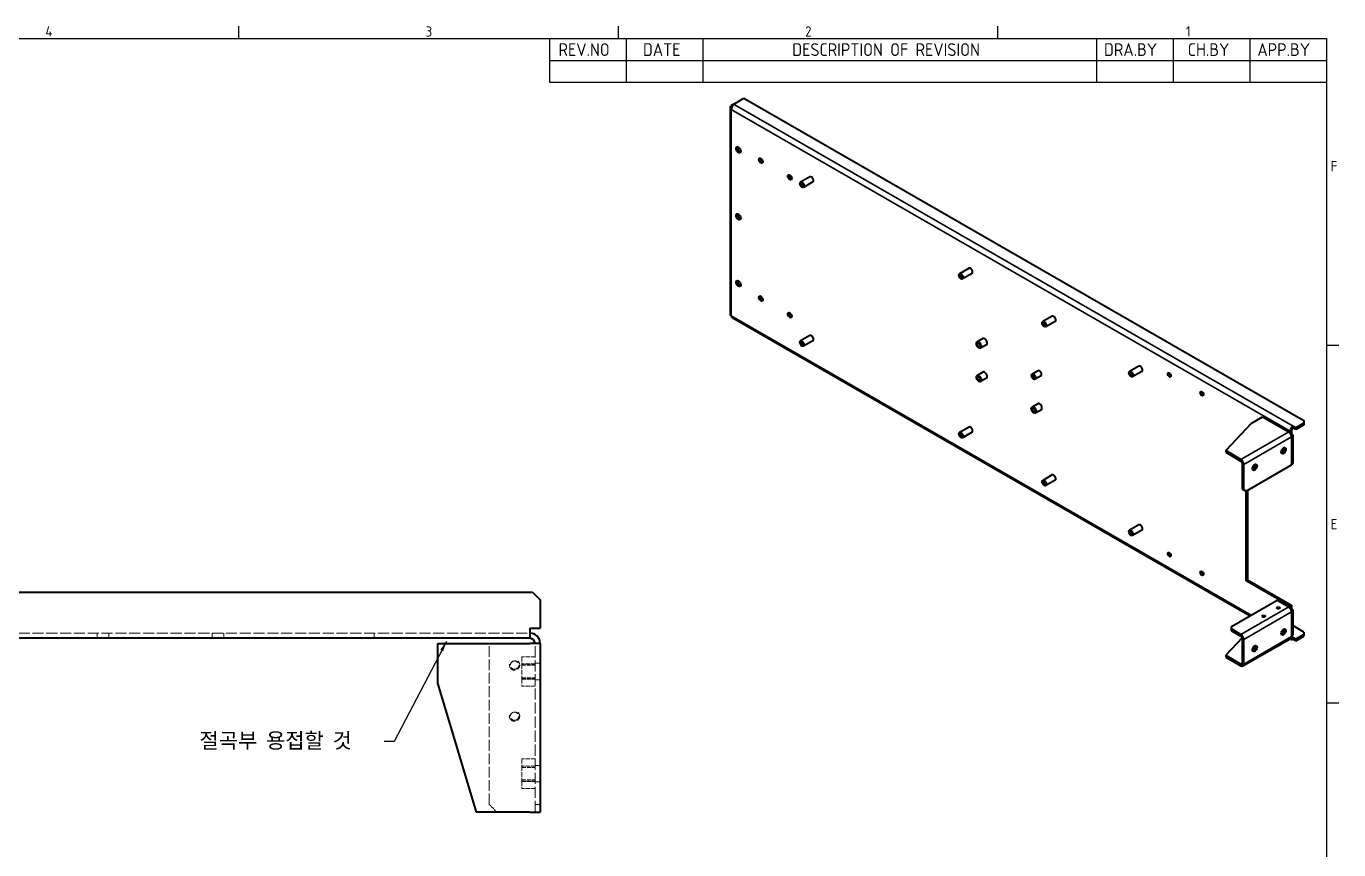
# Model space of a CAD drawing. Header units: millimetres. Extents: x 0 to 1188, y 0 to 840.
# Drawn here: x 659 to 1173, y 502 to 825 of the extents above; entities that cross this region are included whole.
import ezdxf

# ---------------------------------------------------------------- set-up
doc = ezdxf.new("R2010")
doc.units = ezdxf.units.MM
doc.header["$LTSCALE"] = 2
doc.linetypes.add('DASHED', pattern=[0.2067, 0.1654, -0.0413])
doc.layers.get('0').update_dxf_attribs({"color": 3, "lineweight": 25})
for name, color, linetype, lineweight in [('가려진 것(ISO)', 2, 'DASHED', 18), ('가시적인 것(ISO)', 3, 'Continuous', 40), ('가시적인 좁은 것(ISO)', 3, 'Continuous', 35), ('경계(ISO)', 7, 'Continuous', 25), ('기호(ISO)', 5, 'Continuous', 25)]:
    doc.layers.add(name, color=color, linetype=linetype, lineweight=lineweight)
doc.styles.add('ISO Proportiona M2B', font='isocp.shx')
doc.styles.add('문자 텍스트_PSTEK_POSCO', font='isocp.shx')
doc.styles.add('치수 텍스트_PSTEK_POSCO', font='isocp.shx')
doc.dimstyles.new('치수_PSTEK_POSCO$7', dxfattribs={"dimscale": 2, "dimtxt": 3, "dimasz": 2, "dimexe": 2, "dimexo": 2.5, "dimgap": 1, "dimtad": 1, "dimrnd": 1e-08, "dimdsep": 46, "dimtxsty": '치수 텍스트_PSTEK_POSCO', "dimcen": 0.09, "dimdle": 10, "dimclrd": 7, "dimclre": 7, "dimclrt": 2, "dimadec": 1, "dimazin": 2, "dimtfac": 1, "dimtmove": 0, "dimatfit": 3, "dimfxl": 0, "dimtolj": 1, "dimlwd": -1, "dimlwe": -1, "dimarcsym": 0})

# ---------------------------------------------------------------- blocks, each defined once
blk = doc.blocks.new('경계 Default Border')
at = {"layer": '경계(ISO)'}
for p, q in [((371.25, 410), (371.25, 412.4)), ((445.5, 410), (445.5, 412.4)), ((519.75, 410), (519.75, 412.4)), ((584, 350), (586.4, 350)), ((584, 280), (586.4, 280))]:
    blk.add_line(p, q, dxfattribs=at)
at = {"layer": '경계(ISO)', "flags": 128}
blk.add_lwpolyline([(10, 10), (10, 410), (584, 410), (584, 10), (10, 10)], dxfattribs=at)
at = {"layer": '경계(ISO)', "color": 2, "char_height": 2, "attachment_point": 7, "style": '문자 텍스트_PSTEK_POSCO'}
for s, insert in [('4', (333.44, 410.4)), ('3', (407.82, 410.38)), ('2', (482.04, 410.38)), ('1', (556.53, 410.4)), ('F', (584.83, 384)), ('E', (584.83, 313.98))]:
    blk.add_mtext(s, dxfattribs=dict(at, insert=insert))
blk = doc.blocks.new('리비전 내역')
at = {"layer": '기호(ISO)'}
for p, q in [((432, 410), (584, 410)), ((432, 410), (432, 405.72)), ((447, 410), (447, 405.72)), ((462, 410), (462, 405.72)), ((539, 410), (539, 405.72)), ((554, 410), (554, 405.72)), ((569, 410), (569, 405.72)), ((584, 410), (584, 405.72)), ((432, 405.72), (584, 405.72)), ((432, 405.72), (432, 401.44)), ((447, 405.72), (447, 401.44)), ((462, 405.72), (462, 401.44)), ((539, 405.72), (539, 401.44)), ((554, 405.72), (554, 401.44)), ((569, 405.72), (569, 401.44)), ((584, 405.72), (584, 401.44)), ((432, 401.44), (584, 401.44))]:
    blk.add_line(p, q, dxfattribs=at)
at = {"layer": '기호(ISO)', "color": 2, "char_height": 2.5, "attachment_point": 7, "style": 'ISO Proportiona M2B'}
for s, insert in [('REV.NO', (433.79, 406.58)), ('DATE', (450.31, 406.58)), ('DESCRIPTION OF REVISION', (479.51, 406.58)), ('DRA.BY', (540.48, 406.58)), ('CH.BY', (556.86, 406.58)), ('APP.BY', (570.48, 406.58))]:
    blk.add_mtext(s, dxfattribs=dict(at, insert=insert))

msp = doc.modelspace()

# ---------------------------------------------------------------- linework, layer by layer
at = {"layer": '가려진 것(ISO)', "ltscale": 13.075942}
msp.add_line((83.409, 587.2729), (856.409, 587.2729), dxfattribs=at)
at = {"layer": '가려진 것(ISO)', "ltscale": 1.904597}
for p, q in [((687.159, 587.2729), (687.159, 585.2729)), ((691.659, 587.2729), (691.659, 585.2729)), ((732.159, 587.2729), (732.159, 585.2729)), ((736.659, 587.2729), (736.659, 585.2729)), ((795.409, 585.2729), (795.409, 587.2729)), ((858.409, 575.5229), (860.409, 575.5229)), ((858.409, 569.0229), (860.409, 569.0229)), ((858.409, 535.5229), (860.409, 535.5229)), ((858.409, 529.0229), (860.409, 529.0229)), ((858.409, 520.2729), (860.409, 520.2729))]:
    msp.add_line(p, q, dxfattribs=at)
at = {"layer": '가려진 것(ISO)', "ltscale": 12.699565}
msp.add_line((840.409, 520.2729), (840.409, 583.2729), dxfattribs=at)
at = {"layer": '가려진 것(ISO)', "ltscale": 13.304306}
msp.add_line((858.409, 517.2729), (858.409, 583.2729), dxfattribs=at)
at = {"layer": '가려진 것(ISO)', "ltscale": 4.952111}
for p, q in [((858.409, 578.0464), (853.209, 578.0464)), ((858.409, 575.2729), (853.209, 575.2729)), ((858.409, 575.1597), (853.209, 575.1597)), ((853.209, 574.7314), (858.409, 574.7314)), ((853.209, 569.8144), (858.409, 569.8144)), ((858.409, 569.3862), (853.209, 569.3862)), ((853.209, 569.2729), (858.409, 569.2729)), ((858.409, 566.4994), (853.209, 566.4994)), ((858.409, 538.0464), (853.209, 538.0464)), ((858.409, 535.2729), (853.209, 535.2729)), ((858.409, 535.1597), (853.209, 535.1597)), ((853.209, 534.7314), (858.409, 534.7314)), ((853.209, 529.8144), (858.409, 529.8144)), ((858.409, 529.3862), (853.209, 529.3862)), ((853.209, 529.2729), (858.409, 529.2729)), ((858.409, 526.4994), (853.209, 526.4994))]:
    msp.add_line(p, q, dxfattribs=at)
at = {"layer": '가려진 것(ISO)', "ltscale": 5.498285}
for p, q in [((853.209, 578.0464), (853.209, 575.1597)), ((853.209, 575.1597), (853.209, 569.3862)), ((853.209, 569.3862), (853.209, 566.4994)), ((853.209, 538.0464), (853.209, 535.1597)), ((853.209, 535.1597), (853.209, 529.3862)), ((853.209, 529.3862), (853.209, 526.4994))]:
    msp.add_line(p, q, dxfattribs=at)
at = {"layer": '가려진 것(ISO)', "ltscale": 4.040371}
msp.add_line((843.409, 517.2729), (840.409, 520.2729), dxfattribs=at)
at = {"layer": '가려진 것(ISO)', "ltscale": 12.31863}
for centre in [(850.409, 574.7729), (850.409, 554.7729)]:
    msp.add_circle(centre, 1.621, dxfattribs=at)
at = {"layer": '가려진 것(ISO)', "ltscale": 11.399102}
for centre in [(850.409, 574.7729), (850.409, 554.7729)]:
    msp.add_arc(centre, 2, 170, 80, dxfattribs=at)
at = {"layer": '가시적인 것(ISO)'}
for p, q in [((936.1032, 794.3324), (940.063, 796.6127)), ((940.063, 796.6127), (1159.1489, 670.4495)), ((934.6689, 792.9289), (934.6689, 712.1552)), ((936.1032, 794.3281), (935.1375, 793.772)), ((935.5545, 793.5318), (935.1375, 793.772)), ((935.1375, 793.772), (935.1375, 793.5804)), ((935.4673, 793.3905), (935.1375, 793.5804)), ((936.2689, 794.237), (936.1032, 794.3324)), ((936.1032, 794.1274), (936.1032, 794.3324)), ((965.9442, 765.9004), (962.2672, 763.783)), ((967.1219, 763.8553), (963.445, 761.7379)), ((1028.1696, 730.0672), (1024.4926, 727.9498)), ((1029.3473, 728.0221), (1025.6704, 725.9046)), ((935.4704, 710.7687), (1138.13, 594.0648)), ((1060.6965, 711.3362), (1057.0196, 709.2188)), ((1061.8742, 709.291), (1058.1973, 707.1736)), ((965.9442, 703.7668), (962.2672, 701.6494)), ((967.1219, 701.7217), (963.445, 699.6043)), ((1033.5852, 702.538), (1031.3225, 701.2349)), ((1034.9626, 700.1462), (1032.6998, 698.8432)), ((1033.5852, 689.4572), (1031.3225, 688.1542)), ((1055.1811, 689.9859), (1052.9183, 688.6829)), ((1094.6376, 691.7908), (1090.9607, 689.6734)), ((1095.8153, 689.7457), (1092.1384, 687.6282)), ((1034.9626, 687.0654), (1032.6998, 685.7624)), ((1056.3588, 687.9408), (1054.096, 686.6377)), ((1055.0813, 677.0785), (1052.8185, 675.7754)), ((1056.4586, 674.6867), (1054.1959, 673.3837)), ((1028.1696, 667.9336), (1024.4926, 665.8162)), ((1138.5014, 669.3043), (1128.6019, 658.7172)), ((1138.5014, 669.3043), (1143.0269, 671.9103)), ((1143.0269, 671.9103), (1153.2092, 666.0467)), ((1154.9063, 668.332), (1156.0377, 667.6805)), ((1154.9063, 668.332), (1154.9063, 667.678)), ((1156.0377, 667.0265), (1154.9063, 667.678)), ((1159.1489, 669.4722), (1156.0377, 667.6805)), ((1159.1489, 668.8182), (1156.0377, 667.0265)), ((1156.0377, 667.6805), (1156.0377, 667.0265)), ((1159.1489, 670.4495), (1159.1489, 669.4722)), ((1159.1489, 669.4722), (1159.1489, 668.8182)), ((1029.3473, 665.8885), (1025.6704, 663.7711)), ((1153.7749, 665.5457), (1153.7749, 666.3725)), ((1154.0108, 665.2002), (1154.3406, 665.3901)), ((1154.3406, 666.6982), (1154.3406, 665.3901)), ((1154.8092, 664.7386), (1154.8092, 653.7835)), ((1128.6019, 658.7172), (1128.6019, 658.0631)), ((1134.5416, 655.2967), (1128.6019, 658.7172)), ((1128.6019, 658.0631), (1134.5416, 654.6427)), ((1135.1073, 643.6888), (1135.1073, 653.6629)), ((1135.673, 643.3631), (1135.673, 653.3371)), ((1136.5215, 642.8706), (1154.3406, 653.132)), ((1060.6965, 649.2026), (1057.0196, 647.0852)), ((1061.8742, 647.1575), (1058.1973, 645.04)), ((1135.673, 643.3631), (1135.1073, 643.6888)), ((1135.1073, 643.6888), (1135.9558, 643.1964)), ((1136.5215, 642.8706), (1135.673, 643.3631)), ((1135.9558, 643.1964), (1136.5215, 642.8706)), ((1136.5215, 607.7976), (1136.5215, 642.8706)), ((1137.0872, 643.1964), (1137.0872, 608.1233)), ((1094.6376, 629.6572), (1090.9607, 627.5398)), ((1095.8153, 627.6121), (1092.1384, 625.4947)), ((1107.1763, 617.6428), (1106.8511, 617.83)), ((1119.9042, 610.3132), (1119.579, 610.5005)), ((1137.0872, 608.1233), (1136.5215, 607.7976)), ((1153.7749, 597.862), (1136.5215, 607.7976)), ((1137.0872, 608.1233), (1154.3406, 598.1878)), ((82.8232, 603.2729), (857.409, 603.2729)), ((857.409, 603.2729), (860.409, 600.2729)), ((860.409, 600.2729), (860.409, 589.2729)), ((1130.8647, 589.881), (1148.6838, 600.1423)), ((1148.6838, 600.1423), (1153.2092, 597.5362)), ((1153.7749, 597.862), (1154.3406, 598.1878)), ((1153.7749, 597.0352), (1153.7749, 597.862)), ((1154.0108, 596.6898), (1154.3406, 596.8797)), ((1154.3406, 598.1878), (1154.3406, 596.8797)), ((1154.8092, 596.2282), (1154.8092, 586.5811)), ((856.409, 589.2729), (856.409, 585.2729)), ((856.409, 589.2729), (860.409, 589.2729)), ((1135.0446, 585.4878), (1128.6019, 578.5976)), ((1130.8647, 588.9037), (1130.8647, 589.881)), ((1130.8647, 588.2497), (1130.8647, 588.9037)), ((1134.5416, 586.7863), (1130.8647, 588.9037)), ((1130.8647, 588.2497), (1134.5416, 586.1322)), ((1154.3406, 585.9296), (1154.3406, 585.9246)), ((1159.1489, 587.7137), (1154.8092, 590.2128)), ((1154.9063, 585.5963), (1156.0377, 584.9448)), ((1154.9063, 584.9422), (1154.9063, 585.5963)), ((1159.1489, 586.7364), (1156.0377, 584.9448)), ((1156.0377, 584.2907), (1159.1489, 586.0824)), ((1159.1489, 587.7137), (1159.1489, 586.7364)), ((1159.1489, 586.7364), (1159.1489, 586.0824)), ((856.409, 585.2729), (83.409, 585.2729)), ((820.409, 583.2729), (856.409, 583.2729)), ((820.409, 567.2729), (820.409, 583.2729)), ((860.409, 583.2729), (856.409, 583.2729)), ((860.409, 583.2729), (860.409, 517.2729)), ((1135.1073, 575.5054), (1135.1073, 585.1525)), ((1135.3401, 574.4446), (1154.0077, 585.1946)), ((1135.673, 575.1796), (1135.673, 584.8267)), ((1153.7705, 585.058), (1154.1079, 584.8638)), ((1156.0377, 584.2907), (1154.9063, 584.9422)), ((1156.0377, 584.9448), (1156.0377, 584.2907)), ((1128.6019, 578.5976), (1128.6019, 577.9435)), ((1128.6019, 578.5976), (1134.5416, 575.1771)), ((1128.6019, 577.9435), (1134.5416, 574.5231)), ((820.409, 567.2729), (835.409, 517.2729)), ((856.409, 517.2729), (835.409, 517.2729)), ((856.409, 517.2729), (860.409, 517.2729))]:
    msp.add_line(p, q, dxfattribs=at)
for radius in [4, 2]:
    msp.add_arc((856.409, 583.2729), radius, 0, 90, dxfattribs=at)
for centre, major_axis, ratio, start_param, end_param in [((936.2689, 792.9289), (-1.6, 0), 0.5758617, 5.49778714, 7.06858347), ((936.2689, 792.9289), (0.7985, 1.3865), 0.57809312, 0.78346445, 2.35426078), ((938.5316, 776.749), (0.6487, -1.1266), 0.57809312, 3.5908577, 5.83392026), ((947.2998, 772.5173), (0.5489, -0.9532), 0.57809312, 3.68058089, 5.74419707), ((947.2998, 772.5173), (-0.4126, 0.7165), 0.57809312, 0.41255484, 2.72903781), ((958.6135, 766.0022), (0.5489, -0.9532), 0.57809312, 3.68058089, 5.74419707), ((958.6135, 766.0022), (-0.4126, 0.7165), 0.57809312, 0.41255484, 2.72903781), ((966.5331, 764.8778), (-0.5889, 1.0226), 0.57809312, 3.14159265, 6.28318531), ((938.5316, 750.5875), (0.6487, -1.1266), 0.57809312, 3.5908577, 5.83392026), ((1028.7585, 729.0446), (-0.5889, 1.0226), 0.57809312, 3.14159265, 6.28318531), ((938.5316, 724.426), (0.6487, -1.1266), 0.57809312, 3.5908577, 5.83392026), ((947.2998, 718.5592), (0.5489, -0.9532), 0.57809312, 3.68058089, 5.74419707), ((947.2998, 718.5592), (-0.4126, 0.7165), 0.57809312, 0.41255484, 2.72903781), ((936.2689, 712.1552), (-1.6, 0), 0.5758617, 0, 0.78539816), ((936.2689, 712.1552), (-0.7985, -1.3865), 0.57809312, 5.49585344, 6.28318531), ((958.6135, 712.0441), (0.5489, -0.9532), 0.57809312, 3.68058089, 5.74419707), ((958.6135, 712.0441), (-0.4126, 0.7165), 0.57809312, 0.41255484, 2.72903781), ((1061.2854, 710.3136), (-0.5889, 1.0226), 0.57809312, 3.14159265, 6.28318531), ((966.5331, 702.7443), (-0.5889, 1.0226), 0.57809312, 3.14159265, 6.28318531), ((1034.2739, 701.3421), (-0.6887, 1.1959), 0.57809312, 3.14159265, 6.28318531), ((1034.2739, 688.2613), (-0.6887, 1.1959), 0.57809312, 3.14159265, 6.28318531), ((1055.7699, 688.9633), (-0.5889, 1.0226), 0.57809312, 3.14159265, 6.28318531), ((1095.2265, 690.7682), (-0.5889, 1.0226), 0.57809312, 3.14159265, 6.28318531), ((1107.1059, 688.6666), (0.4491, -0.7799), 0.57809312, 3.8197093, 5.60506866), ((1119.8338, 681.3371), (0.4491, -0.7799), 0.57809312, 3.8197093, 5.60506866), ((1055.7699, 675.8826), (-0.6887, 1.1959), 0.57809312, 3.14159265, 6.28318531), ((1028.7585, 666.911), (-0.5889, 1.0226), 0.57809312, 3.14159265, 6.28318531), ((1154.9063, 667.024), (0.7985, 1.3865), 0.57809312, 0.78346445, 2.35426078), ((1154.9063, 667.024), (-0.3992, -0.6933), 0.57809312, 3.92505711, 5.49585344), ((1153.2092, 664.7386), (0.7985, -1.3865), 0.57809312, 0.78733187, 2.3581282), ((1153.2092, 664.7386), (1.6, 0), 0.5758617, 5.49778714, 7.06858347), ((1150.6637, 659.024), (0.4907, 0.8522), 0.57809312, 3.39284174, 6.03193622), ((1150.6637, 659.024), (0.6487, 1.1266), 0.57809312, 3.5908577, 5.83392026), ((1134.5416, 653.9887), (-0.7985, 1.3865), 0.57809312, 3.92892453, 5.49972085), ((1134.5416, 653.9887), (0.3992, -0.6933), 0.57809312, 0.78733187, 2.3581282), ((1139.35, 652.5089), (0.4907, 0.8522), 0.57809312, 3.39284174, 6.03193622), ((1139.35, 652.5089), (0.6487, 1.1266), 0.57809312, 3.5908577, 5.83392026), ((1153.2092, 653.7835), (1.6, 0), 0.5758617, 5.49778714, 6.28318531), ((1061.2854, 648.18), (-0.5889, 1.0226), 0.57809312, 3.14159265, 6.28318531), ((1095.2265, 628.6346), (-0.5889, 1.0226), 0.57809312, 3.14159265, 6.28318531), ((1107.1059, 618.3575), (0.4491, -0.7799), 0.57809312, 3.8197093, 5.60506866), ((1119.8338, 611.028), (0.4491, -0.7799), 0.57809312, 3.8197093, 5.60506866), ((1149.108, 596.475), (-0.6484, 0), 0.5758617, 4.20871118, 5.21606678), ((1153.2092, 596.2282), (0.7985, -1.3865), 0.57809312, 0.78733187, 2.3581282), ((1153.2092, 596.2282), (1.6, 0), 0.5758617, 5.49778714, 7.06858347), ((1143.4512, 593.2175), (-0.6484, 0), 0.5758617, 4.20871118, 5.21606678), ((1134.5416, 585.4782), (-0.7985, 1.3865), 0.57809312, 3.92892453, 5.49972085), ((1134.5416, 585.4782), (0.3992, -0.6933), 0.57809312, 0.78733187, 2.3581282), ((1150.6637, 588.0609), (0.4907, 0.8522), 0.57809312, 3.39284174, 6.03193622), ((1150.6637, 588.0609), (0.6487, 1.1266), 0.57809312, 3.5908577, 5.83392026), ((1153.2092, 586.5811), (0.7985, -1.3865), 0.57809312, 0, 0.78733187), ((1153.2092, 586.5811), (1.6, 0), 0.5758617, 5.49778714, 6.28318531), ((1154.9063, 586.2503), (-0.3992, -0.6933), 0.57809312, 5.49585344, 7.06664976), ((1139.35, 581.5458), (0.4907, 0.8522), 0.57809312, 3.39284174, 6.03193622), ((1139.35, 581.5458), (0.6487, 1.1266), 0.57809312, 3.5908577, 5.83392026), ((1154.9063, 586.2503), (-0.7985, -1.3865), 0.57809312, 5.91993821, 7.06664976), ((1134.5416, 575.8312), (0.3992, -0.6933), 0.57809312, 5.49972085, 7.07051718), ((1134.5416, 575.8312), (0.7985, -1.3865), 0.57809312, 5.49972085, 7.07051718)]:
    msp.add_ellipse(centre, major_axis=major_axis, ratio=ratio, start_param=start_param, end_param=end_param, dxfattribs=at)
for centre, major_axis, ratio in [((937.9659, 776.4233), (0.6487, -1.1266), 0.57809312), ((946.7341, 772.1916), (0.5489, -0.9532), 0.57809312), ((958.0478, 765.6765), (0.5489, -0.9532), 0.57809312), ((962.8561, 762.7604), (0.5889, -1.0226), 0.57809312), ((962.8561, 762.7604), (0.3236, -0.5619), 0.57809312), ((937.9659, 750.2618), (0.6487, -1.1266), 0.57809312), ((937.9659, 724.1003), (0.6487, -1.1266), 0.57809312), ((1025.0815, 726.9272), (0.5889, -1.0226), 0.57809312), ((1025.0815, 726.9272), (0.3236, -0.5619), 0.57809312), ((946.7341, 718.2335), (0.5489, -0.9532), 0.57809312), ((958.0478, 711.7183), (0.5489, -0.9532), 0.57809312), ((1057.6084, 708.1962), (0.5889, -1.0226), 0.57809312), ((1057.6084, 708.1962), (0.3236, -0.5619), 0.57809312), ((962.8561, 700.6268), (0.5889, -1.0226), 0.57809312), ((962.8561, 700.6268), (0.3236, -0.5619), 0.57809312), ((1032.0111, 700.0391), (0.6887, -1.1959), 0.57809312), ((1032.0111, 700.0391), (0.4126, -0.7165), 0.57809312), ((1032.0111, 686.9583), (0.6887, -1.1959), 0.57809312), ((1053.5072, 687.6603), (0.5889, -1.0226), 0.57809312), ((1053.5072, 687.6603), (0.3236, -0.5619), 0.57809312), ((1091.5495, 688.6508), (0.5889, -1.0226), 0.57809312), ((1091.5495, 688.6508), (0.3236, -0.5619), 0.57809312), ((1106.5402, 688.3408), (0.4491, -0.7799), 0.57809312), ((1032.0111, 686.9583), (0.4126, -0.7165), 0.57809312), ((1119.2681, 681.0113), (0.4491, -0.7799), 0.57809312), ((1053.5072, 674.5795), (0.6887, -1.1959), 0.57809312), ((1053.5072, 674.5795), (0.4126, -0.7165), 0.57809312), ((1025.0815, 664.7936), (0.5889, -1.0226), 0.57809312), ((1025.0815, 664.7936), (0.3236, -0.5619), 0.57809312), ((1151.2293, 658.6982), (-0.6487, -1.1266), 0.57809312), ((1139.9156, 652.1831), (-0.6487, -1.1266), 0.57809312), ((1057.6084, 646.0626), (0.5889, -1.0226), 0.57809312), ((1057.6084, 646.0626), (0.3236, -0.5619), 0.57809312), ((1091.5495, 626.5172), (0.5889, -1.0226), 0.57809312), ((1091.5495, 626.5172), (0.3236, -0.5619), 0.57809312), ((1106.5402, 618.0318), (0.4491, -0.7799), 0.57809312), ((1119.2681, 610.7023), (0.4491, -0.7799), 0.57809312), ((1149.108, 597.1291), (-0.6484, 0), 0.5758617), ((1143.4512, 593.8715), (-0.6484, 0), 0.5758617), ((1151.2293, 587.7352), (-0.6487, -1.1266), 0.57809312), ((1139.9156, 581.22), (-0.6487, -1.1266), 0.57809312)]:
    msp.add_ellipse(centre, major_axis=major_axis, ratio=ratio, dxfattribs=at)
at = {"layer": '가시적인 좁은 것(ISO)'}
for p, q in [((1153.7749, 666.3725), (935.1375, 792.2774)), ((935.1375, 792.2774), (935.1375, 711.5037)), ((936.2689, 794.237), (1154.9063, 668.332)), ((935.1375, 711.5037), (1138.6017, 594.3365)), ((1134.5416, 655.2967), (1153.2092, 666.0467)), ((1154.3406, 664.0871), (1135.673, 653.3371)), ((1154.3406, 653.132), (1154.3406, 664.0871)), ((1134.5416, 654.6427), (1134.5416, 655.2967)), ((1135.673, 653.3371), (1135.1073, 653.6629)), ((1134.5416, 586.7863), (1153.2092, 597.5362)), ((1154.3406, 595.5767), (1135.673, 584.8267)), ((1154.3406, 585.9296), (1154.3406, 595.5767)), ((1134.5416, 586.1322), (1134.5416, 586.7863)), ((1135.673, 575.1796), (1154.3406, 585.9296)), ((1154.3406, 585.922), (1154.9063, 585.5963)), ((1135.673, 584.8267), (1135.1073, 585.1525)), ((1134.5416, 575.1771), (1135.1073, 575.5029)), ((1134.5416, 574.5231), (1134.5416, 575.1771)), ((1135.1073, 575.5054), (1135.673, 575.1796))]:
    msp.add_line(p, q, dxfattribs=at)

# ---------------------------------------------------------------- block references
at = {"xscale": 2, "yscale": 2, "zscale": 2}
msp.add_blockref('경계 Default Border', (0, 0), dxfattribs=at)
at = {"layer": '기호(ISO)', "xscale": 2, "yscale": 2, "zscale": 2}
msp.add_blockref('리비전 내역', (0, 0), dxfattribs=at)

# ---------------------------------------------------------------- texts
at = {"layer": '기호(ISO)', "color": 2, "insert": (727.1553, 544.9343), "char_height": 6, "width": 70.162101, "attachment_point": 4, "style": '치수 텍스트_PSTEK_POSCO'}
msp.add_mtext('{\\fISOCP|b0|i0;\\H6.0000;절곡부 용접할 것}', dxfattribs=at)

# ---------------------------------------------------------------- leaders
at = {"layer": '기호(ISO)', "color": 7, "annotation_type": 0, "has_hookline": 1, "hookline_direction": 1, "text_width": 60.5897}
msp.add_leader([(823.7565, 584.0561), (803.3174, 544.9343), (799.3174, 544.9343)], dimstyle='치수_PSTEK_POSCO$7', override={"dimtad": 0}, dxfattribs=at)

doc.saveas('drawing.dxf')
